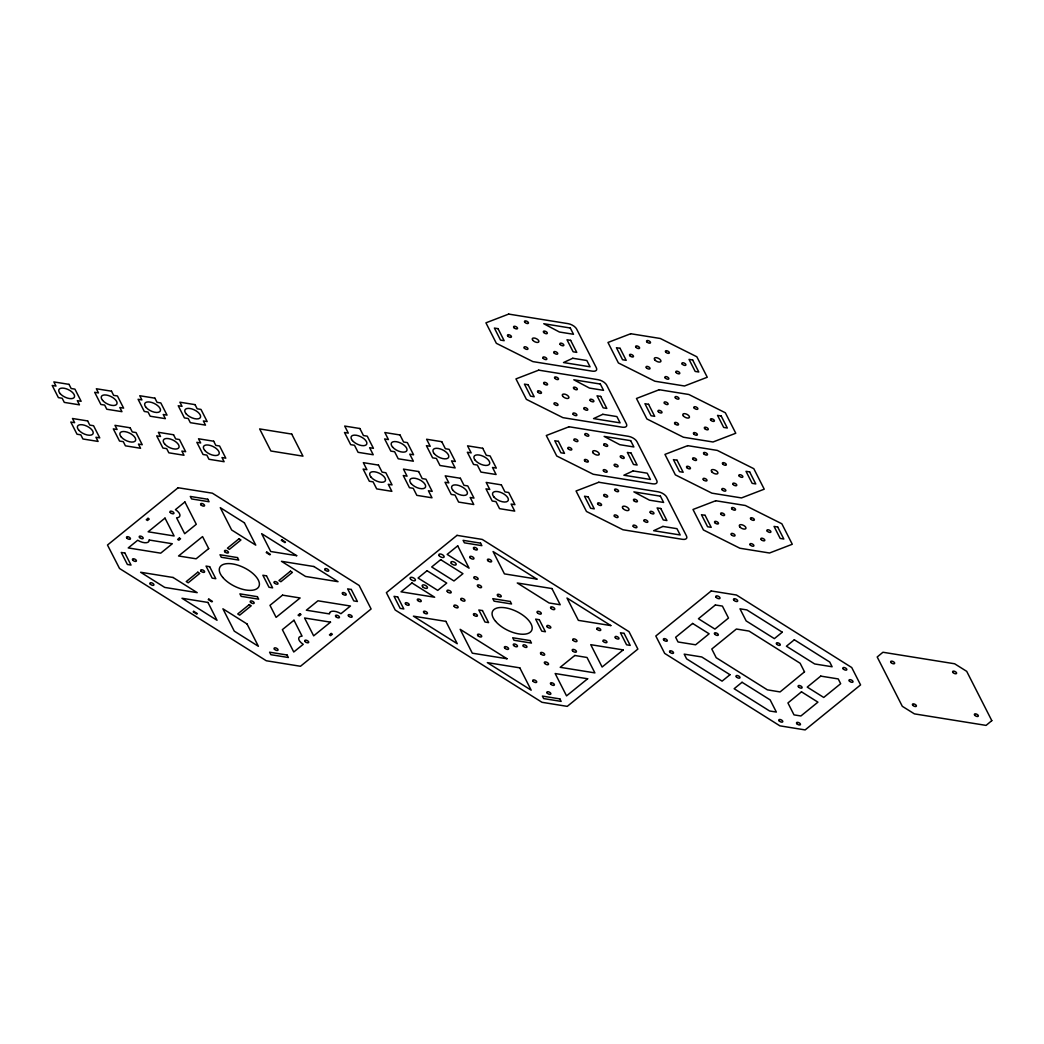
<?xml version="1.0" encoding="UTF-8"?>
<svg xmlns="http://www.w3.org/2000/svg" width="1044" height="1044" viewBox="0 0 1044 1044"><rect width="100%" height="100%" fill="white"/><g stroke="black" fill="none" stroke-linecap="round" stroke-linejoin="round"><path stroke-width="1.5" d="M149.201 540.022L149.083 541.079A8.704 4.163 26.1 0 1 137.717 540.244L128.242 547.93L160.711 553.163L172.312 543.741L149.201 540.022M329.578 612.867L329.473 613.924L306.349 610.205L317.95 600.796L350.432 606.016L340.944 613.702A8.704 4.163 26.1 0 0 329.578 612.867M991.8 720.634L986.084 725.397L914.413 713.874L902.316 706.318L877.195 656.989L882.937 652.252L954.634 663.775L966.705 671.344L991.8 720.634M804.506 671.853L780.064 691.937L767.366 689.836L716.197 657.694L711.799 649.016L736.385 629.023L749.018 631.072L800.135 663.266L804.506 671.853M801.479 691.82L787.933 702.951L794.001 714.879L800.905 715.975L817.935 702.155L801.479 691.82M178.106 487.744L107.493 545.033L119.538 568.497L266.298 660.761L300.476 666.268L371.103 608.978L359.123 585.449L212.376 493.186L178.106 487.744M148.013 518.307L146.277 519.729L147.491 520.486L149.227 519.077L148.013 518.307M165.004 518.111L148.144 531.788L174.1 535.963L165.004 518.111M184.905 501.955L175.431 509.642A8.704 4.163 26.1 0 1 178.041 517.589L176.58 517.811L184.684 533.719L196.285 524.297L184.905 501.955M179.372 538.025L177.624 539.435L178.837 540.192L180.573 538.782L179.372 538.025M208.683 548.609L196.128 558.801L178.55 555.982L202.562 536.59L208.683 548.609M197.799 572.203L186.25 581.573L188.181 582.787L199.73 573.417L197.799 572.203M238.998 538.782L227.448 548.152L229.38 549.366L240.929 539.996L238.998 538.782M193.74 611.353L193.166 611.823L196.781 614.094L197.355 613.624L193.74 611.353M208.826 599.112L208.252 599.582L211.867 601.866L212.441 601.383L208.826 599.112M266.794 552.093L266.22 552.563L269.835 554.834L270.409 554.364L266.794 552.093M281.88 539.852L281.306 540.322L284.921 542.593L285.495 542.123L281.88 539.852M249.281 604.58L237.745 613.95L239.663 615.164L251.212 605.794L249.281 604.58M290.48 571.159L278.944 580.529L280.875 581.743L292.411 572.373L290.48 571.159M282.546 595.145L269.978 605.337L276.099 617.356L300.124 597.977L282.546 595.145M299.824 613.755L298.088 615.164L299.289 615.921L301.037 614.511L299.824 613.755M293.977 620.24L282.376 629.649L293.755 651.991L303.23 644.305A8.704 4.163 26.1 0 1 300.62 636.357L302.081 636.148L293.977 620.24M330.517 622.159L313.657 635.848L304.574 617.996L330.517 622.159M331.183 633.46L329.434 634.882L330.648 635.639L332.383 634.23L331.183 633.46M457.011 535.363L386.384 592.653L395.232 610.035L541.993 702.299L567.244 706.37L637.871 649.081L629.023 631.698L482.263 539.435L457.011 535.363M411.962 582.957L401.026 591.817L434.669 597.233L411.962 582.957M427.048 570.716L418.057 578.011L437.736 590.382L446.728 583.087L427.048 570.716M440.685 559.662L431.694 566.957L453.957 580.96L462.949 573.665L440.685 559.662M457.703 545.842L447.158 554.403L469.082 568.197L457.703 545.842M574.787 655.475L560.21 667.312L594.884 672.897L587.028 657.485L574.787 655.475M587.641 678.77L566.54 695.878L555.173 673.537L587.641 678.77M623.216 649.903L602.114 667.025L590.747 644.683L623.216 649.903M711.212 590.956L655.815 636.005L664.663 653.387L779.881 725.841L805.146 729.913L860.569 684.903L851.721 667.534L736.477 595.015L711.212 590.956M692.642 623.451L675.638 637.271L678.026 641.969L695.604 644.8L709.124 633.799L692.642 623.451M715.349 604.985L698.436 618.74L714.918 629.088L728.49 618.061L722.396 606.081L715.349 604.985M729.991 674.711L722.083 681.145L686.613 658.855L684.211 654.144L701.738 656.963L729.991 674.711M782.282 632.194L774.361 638.628L746.16 620.919L739.987 608.822L746.825 609.892L782.282 632.194M742.049 682.28L734.141 688.714L769.572 710.977L776.344 712.06L770.146 699.885L742.049 682.28M794.327 639.776L786.419 646.21L814.672 663.958L832.107 666.764L829.732 662.053L794.327 639.776M820.741 676.107L807.234 687.096L823.729 697.444L840.655 683.716L838.241 678.926L820.741 676.107M572.778 358.262L563.512 362.542L590.056 366.809L586.858 360.519L572.778 358.262M602.806 414.311L593.553 418.592L620.097 422.859L616.9 416.582L602.806 414.311M633.134 470.922L623.881 475.216L650.425 479.483L647.228 473.193L633.134 470.922M662.888 526.424L653.635 530.704L680.179 534.972L676.969 528.682L662.888 526.424M508.689 314.087L485.93 322.831L496.357 343.319L532.871 361.602L592.274 371.155A7.256 3.471 26.1 0 0 596.372 367.827L576.614 329.004A7.256 3.471 26.1 0 0 568.08 323.653L508.689 314.087M630.733 333.728L607.973 342.471L618.4 362.96L654.914 381.23L684.512 385.993L707.258 377.249L696.831 356.774L660.33 338.491L630.733 333.728M538.717 370.15L515.971 378.894L526.398 399.369L562.912 417.652L622.302 427.205A7.256 3.471 26.1 0 0 626.413 423.877L606.655 385.066A7.256 3.471 26.1 0 0 598.121 379.703L538.717 370.15M659.234 389.725L636.475 398.469L646.902 418.957L683.415 437.227L713.013 441.99L735.772 433.247L725.345 412.772L688.831 394.488L659.234 389.725M569.045 426.761L546.299 435.505L556.726 455.993L593.227 474.263L652.63 483.829A7.256 3.471 26.1 0 0 656.741 480.501L636.971 441.677A7.256 3.471 26.1 0 0 628.449 436.327L569.045 426.761M687.709 445.657L664.95 454.401L675.377 474.876L711.891 493.159L741.488 497.923L764.234 489.179L753.807 468.691L717.306 450.408L687.709 445.657M598.799 482.25L576.053 490.993L586.48 511.482L622.981 529.765L682.384 539.317A7.256 3.471 26.1 0 0 686.495 535.99L666.724 497.166A7.256 3.471 26.1 0 0 658.203 491.815L598.799 482.25M715.74 500.742L692.994 509.485L703.421 529.961L739.922 548.244L769.519 553.007L792.279 544.263L781.852 523.775L745.338 505.492L715.74 500.742M570.298 327.999L543.754 323.718L559.414 332.018L573.495 334.276L570.298 327.999M498.027 328.664L494.399 328.077L500.52 340.109L504.148 340.683L498.027 328.664M570.637 340.344L567.009 339.77L573.13 351.789L576.758 352.376L570.637 340.344M620.071 348.304L616.443 347.717L622.563 359.736L626.191 360.324L620.071 348.304M692.668 359.984L689.053 359.397L695.173 371.429L698.788 372.003L692.668 359.984M600.339 384.048L573.795 379.781L589.455 388.068L603.536 390.339L600.339 384.048M528.068 384.714L524.44 384.14L530.561 396.159L534.189 396.746L528.068 384.714M600.678 396.407L597.051 395.82L603.171 407.839L606.799 408.426L600.678 396.407M648.572 404.302L644.944 403.715L651.064 415.734L654.692 416.321L648.572 404.302M721.182 415.982L717.554 415.395L723.675 427.427L727.303 428.001L721.182 415.982M630.667 440.659L604.124 436.392L619.784 444.692L633.865 446.949L630.667 440.659M677.047 460.221L673.419 459.634L679.54 471.666L683.168 472.253L677.047 460.221M749.644 471.901L746.029 471.327L752.15 483.346L755.765 483.933L749.644 471.901M558.383 441.338L554.769 440.751L560.889 452.783L564.504 453.357L558.383 441.338M631.007 453.018L627.379 452.43L633.499 464.463L637.127 465.037L631.007 453.018M359.867 428.51L344.716 426.069L348.291 433.103L344.507 432.503L350.693 444.666L354.49 445.266L358.066 452.313L373.217 454.753L369.641 447.706L373.426 448.32L367.24 436.157L363.442 435.544L359.867 428.51M399.996 434.97L384.844 432.529L388.433 439.563L384.636 438.95L390.834 451.125L394.619 451.726L398.208 458.773L413.359 461.2L409.77 454.166L413.568 454.779L407.369 442.617L403.584 442.003L399.996 434.97M441.769 441.69L426.618 439.25L430.206 446.284L426.409 445.671L432.607 457.846L436.392 458.447L439.981 465.493L455.132 467.921L451.543 460.887L455.341 461.5L449.142 449.338L445.357 448.724L441.769 441.69M482.719 448.281L467.568 445.84L471.157 452.874L467.36 452.261L473.558 464.436L477.343 465.037L480.932 472.084L496.083 474.511L492.507 467.477L496.291 468.09L490.093 455.928L486.308 455.314L482.719 448.281M69.021 384.362L53.87 381.921L55.984 386.071L52.2 385.471L58.399 397.633L62.183 398.247L64.297 402.397L79.448 404.837L77.334 400.674L81.119 401.287L74.933 389.125L71.149 388.512L69.021 384.362M111.512 391.187L96.361 388.759L98.475 392.909L94.691 392.309L100.876 404.472L104.674 405.072L106.788 409.235L121.939 411.675L119.825 407.512L123.61 408.126L117.424 395.963L113.626 395.35L111.512 391.187M154.93 398.182L139.765 395.741L141.893 399.904L138.095 399.291L144.294 411.453L148.078 412.067L150.192 416.217L165.357 418.657L163.229 414.494L167.027 415.107L160.828 402.945L157.044 402.332L154.93 398.182M195.058 404.641L179.907 402.201L182.021 406.351L178.237 405.751L184.423 417.913L188.22 418.513L190.334 422.676L205.485 425.117L203.371 420.954L207.156 421.567L200.97 409.405L197.172 408.791L195.058 404.641M291.733 434.082L259.656 428.927L270.879 450.995L302.956 456.15L291.733 434.082M660.408 496.161L633.865 491.881L649.538 500.18L663.619 502.438L660.408 496.161M705.078 515.305L701.464 514.718L707.584 526.75L711.199 527.337L705.078 515.305M777.689 526.985L774.061 526.411L780.181 538.43L783.809 539.017L777.689 526.985M588.137 496.827L584.509 496.239L590.643 508.271L594.258 508.846L588.137 496.827M660.761 508.506L657.133 507.919L663.253 519.951L666.881 520.538L660.761 508.506M378.489 465.102L363.338 462.662L366.914 469.696L363.129 469.082L369.328 481.245L373.113 481.858L376.688 488.892L391.852 491.332L388.264 484.299L392.048 484.912L385.862 472.749L382.078 472.136L378.489 465.102M418.631 471.549L403.467 469.121L407.056 476.155L403.271 475.542L409.457 487.705L413.241 488.318L416.83 495.352L431.981 497.792L428.405 490.758L432.19 491.372L425.991 479.196L422.207 478.596L418.631 471.549M460.391 478.269L445.24 475.842L448.829 482.876L445.031 482.263L451.23 494.425L455.014 495.039L458.603 502.073L473.754 504.513L470.178 497.479L473.963 498.092L467.764 485.917L463.98 485.316L460.391 478.269M501.355 484.86L486.191 482.419L489.78 489.466L485.995 488.853L492.181 501.016L495.965 501.629L499.554 508.663L514.705 511.103L511.129 504.069L514.914 504.67L508.728 492.507L504.931 491.907L501.355 484.86M87.657 420.941L72.493 418.5L74.62 422.663L70.822 422.05L77.021 434.226L80.806 434.826L82.92 438.989L98.084 441.429L95.957 437.266L99.754 437.88L93.555 425.717L89.771 425.104L87.657 420.941M130.135 427.779L114.984 425.339L117.098 429.502L113.313 428.888L119.512 441.051L123.296 441.664L125.41 445.827L140.562 448.267L138.447 444.105L142.232 444.718L136.046 432.555L132.262 431.942L130.135 427.779M173.552 434.761L158.401 432.32L160.515 436.483L156.717 435.87L162.916 448.046L166.701 448.646L168.828 452.809L183.979 455.249L181.865 451.086L185.649 451.7L179.451 439.537L175.666 438.924L173.552 434.761M213.681 441.221L198.53 438.78L200.644 442.943L196.859 442.33L203.045 454.492L206.843 455.106L208.957 459.269L224.108 461.709L221.994 457.546L225.778 458.159L219.592 445.997L215.808 445.383L213.681 441.221M207.795 499.254L190.308 496.448L191.587 498.941L209.061 501.746L207.795 499.254M480.579 543.154L463.105 540.335L464.371 542.828L481.858 545.647L480.579 543.154M536.916 579.107L504.435 573.887L493.068 551.532L536.916 579.107M551.95 588.555L517.263 582.983L549.053 602.962L560.197 604.75L551.95 588.555M296.679 555.682L270.722 551.506L261.639 533.654L296.679 555.682M313.931 566.527L281.449 561.307L305.566 576.458L338.047 581.691L313.931 566.527M237.484 557.587L220.01 554.769L221.276 557.261L238.75 560.08L237.484 557.587M510.281 601.474L492.794 598.669L494.073 601.161L511.547 603.967L510.281 601.474M610.831 625.578L578.363 620.358L566.983 598.016L610.831 625.578M124.888 553.046L121.261 552.459L127.381 564.478L131.009 565.065L124.888 553.046M209.661 566.683L206.046 566.096L212.167 578.128L215.795 578.702L209.661 566.683M266.494 575.831L262.879 575.244L269 587.263L272.615 587.85L266.494 575.831M351.28 589.468L347.652 588.881L353.772 600.913L357.4 601.488L351.28 589.468M397.686 596.933L394.058 596.346L400.178 608.378L403.806 608.952L397.686 596.933M482.458 610.57L478.831 609.996L484.964 622.015L488.579 622.602L482.458 610.57M539.291 619.718L535.663 619.131L541.784 631.163L545.412 631.737L539.291 619.718M624.064 633.356L620.449 632.768L626.57 644.8L630.198 645.388L624.064 633.356M173.095 577.489L140.627 572.256L164.743 587.42L197.212 592.653L173.095 577.489M445.892 621.376L413.411 616.156L457.259 643.717L445.892 621.376M257.385 596.685L239.911 593.866L241.177 596.359L258.664 599.178L257.385 596.685M530.182 640.572L512.708 637.767L513.974 640.259L531.448 643.065L530.182 640.572M207.939 602.44L181.982 598.264L217.022 620.293L207.939 602.44M506.992 658.751L472.306 653.179L460.156 629.323L506.992 658.751M519.808 667.847L487.339 662.627L531.187 690.188L519.808 667.847M287.074 655.006L269.6 652.2L270.866 654.692L288.353 657.498L287.074 655.006M559.871 698.906L542.397 696.087L543.663 698.58L561.137 701.398L559.871 698.906M244.387 522.809L220.271 507.645L231.651 529.987L255.767 545.151L244.387 522.809M247.023 623.96L222.907 608.796L234.274 631.137L258.39 646.301L247.023 623.96M132.771 560.145A2.179 1.044 26.1 0 0 136.242 561.228A2.179 1.044 26.1 0 0 134.285 558.918A2.179 1.044 26.1 0 0 132.771 560.145M274.376 582.917A2.179 1.044 26.1 0 0 277.848 584.014A2.179 1.044 26.1 0 0 275.89 581.704A2.179 1.044 26.1 0 0 274.376 582.917M274.415 649.185A2.179 1.044 26.1 0 0 277.887 650.281A2.179 1.044 26.1 0 0 275.916 647.972A2.179 1.044 26.1 0 0 274.415 649.185M342.576 593.892A2.179 1.044 26.1 0 0 346.047 594.989A2.179 1.044 26.1 0 0 344.089 592.679A2.179 1.044 26.1 0 0 342.576 593.892M200.931 504.839A2.179 1.044 26.1 0 0 204.402 505.935A2.179 1.044 26.1 0 0 202.445 503.626A2.179 1.044 26.1 0 0 200.931 504.839M222.75 577.397A21.754 10.414 26.1 0 0 257.424 588.346A21.754 10.414 26.1 0 0 237.823 565.169A21.754 10.414 26.1 0 0 222.75 577.397M224.812 551.767A2.179 1.044 26.1 0 0 228.284 552.863A2.179 1.044 26.1 0 0 226.326 550.54A2.179 1.044 26.1 0 0 224.812 551.767M200.97 571.107A2.179 1.044 26.1 0 0 204.428 572.203A2.179 1.044 26.1 0 0 202.471 569.893A2.179 1.044 26.1 0 0 200.97 571.107M250.534 602.271A2.179 1.044 26.1 0 0 253.992 603.367A2.179 1.044 26.1 0 0 252.035 601.044A2.179 1.044 26.1 0 0 250.534 602.271M78.744 430.141A8.6 4.111 26.1 0 0 92.433 434.461A8.6 4.111 26.1 0 0 84.695 425.299A8.6 4.111 26.1 0 0 78.744 430.141M170.289 512.513A2.179 1.044 26.1 0 0 173.761 513.609A2.179 1.044 26.1 0 0 171.803 511.286A2.179 1.044 26.1 0 0 170.289 512.513M139.544 537.464A2.179 1.044 26.1 0 0 143.002 538.56A2.179 1.044 26.1 0 0 141.044 536.238A2.179 1.044 26.1 0 0 139.544 537.464M305.057 641.525A2.179 1.044 26.1 0 0 308.528 642.621A2.179 1.044 26.1 0 0 306.558 640.298A2.179 1.044 26.1 0 0 305.057 641.525M335.803 616.573A2.179 1.044 26.1 0 0 339.274 617.67A2.179 1.044 26.1 0 0 337.316 615.347A2.179 1.044 26.1 0 0 335.803 616.573M126.82 538.038A2.179 1.044 26.1 0 0 130.278 539.135A2.179 1.044 26.1 0 0 128.321 536.825A2.179 1.044 26.1 0 0 126.82 538.038M150.258 584.092A2.179 1.044 26.1 0 0 153.729 585.188A2.179 1.044 26.1 0 0 151.772 582.865A2.179 1.044 26.1 0 0 150.258 584.092M348.526 615.999A2.179 1.044 26.1 0 0 351.998 617.082A2.179 1.044 26.1 0 0 350.04 614.772A2.179 1.044 26.1 0 0 348.526 615.999M325.089 569.946A2.179 1.044 26.1 0 0 328.56 571.042A2.179 1.044 26.1 0 0 326.602 568.719A2.179 1.044 26.1 0 0 325.089 569.946M405.568 604.032A2.179 1.044 26.1 0 0 409.026 605.128A2.179 1.044 26.1 0 0 407.069 602.806A2.179 1.044 26.1 0 0 405.568 604.032M547.213 693.086A2.179 1.044 26.1 0 0 550.671 694.182A2.179 1.044 26.1 0 0 548.713 691.859A2.179 1.044 26.1 0 0 547.213 693.086M523.318 646.158A2.179 1.044 26.1 0 0 526.789 647.254A2.179 1.044 26.1 0 0 524.832 644.944A2.179 1.044 26.1 0 0 523.318 646.158M473.754 615.007A2.179 1.044 26.1 0 0 477.225 616.104A2.179 1.044 26.1 0 0 475.268 613.781A2.179 1.044 26.1 0 0 473.754 615.007M497.61 595.654A2.179 1.044 26.1 0 0 501.081 596.75A2.179 1.044 26.1 0 0 499.123 594.428A2.179 1.044 26.1 0 0 497.61 595.654M473.728 548.739A2.179 1.044 26.1 0 0 477.199 549.836A2.179 1.044 26.1 0 0 475.229 547.513A2.179 1.044 26.1 0 0 473.728 548.739M547.173 626.818A2.179 1.044 26.1 0 0 550.645 627.914A2.179 1.044 26.1 0 0 548.687 625.591A2.179 1.044 26.1 0 0 547.173 626.818M495.548 621.297A21.754 10.414 26.1 0 0 530.208 632.233A21.754 10.414 26.1 0 0 510.62 609.07A21.754 10.414 26.1 0 0 495.548 621.297M615.373 637.793A2.179 1.044 26.1 0 0 618.831 638.876A2.179 1.044 26.1 0 0 616.873 636.566A2.179 1.044 26.1 0 0 615.373 637.793M540.831 653.87A2.297 1.096 26.1 0 0 544.498 655.032A2.297 1.096 26.1 0 0 542.436 652.578A2.297 1.096 26.1 0 0 540.831 653.87M504.735 648.05A2.297 1.096 26.1 0 0 508.402 649.211A2.297 1.096 26.1 0 0 506.34 646.758A2.297 1.096 26.1 0 0 504.735 648.05M537.438 612.789A2.297 1.096 26.1 0 0 541.118 613.937A2.297 1.096 26.1 0 0 539.043 611.484A2.297 1.096 26.1 0 0 537.438 612.789M410.553 579.133A2.897 1.383 26.1 0 0 415.173 580.594A2.897 1.383 26.1 0 0 412.563 577.502A2.897 1.383 26.1 0 0 410.553 579.133M422.611 586.715A2.897 1.383 26.1 0 0 427.231 588.163A2.897 1.383 26.1 0 0 424.621 585.084A2.897 1.383 26.1 0 0 422.611 586.715M451.334 563.408A2.897 1.383 26.1 0 0 455.954 564.869A2.897 1.383 26.1 0 0 453.344 561.776A2.897 1.383 26.1 0 0 451.334 563.408M439.276 555.826A2.897 1.383 26.1 0 0 443.896 557.287A2.897 1.383 26.1 0 0 441.286 554.194A2.897 1.383 26.1 0 0 439.276 555.826M477.708 586.363A2.297 1.096 26.1 0 0 481.388 587.524A2.297 1.096 26.1 0 0 479.313 585.071A2.297 1.096 26.1 0 0 477.708 586.363M513.622 645.44A2.297 1.096 26.1 0 0 517.289 646.601A2.297 1.096 26.1 0 0 515.214 644.148A2.297 1.096 26.1 0 0 513.622 645.44M461.109 599.804A2.297 1.096 26.1 0 0 464.789 600.966A2.297 1.096 26.1 0 0 462.714 598.512A2.297 1.096 26.1 0 0 461.109 599.804M474.263 578.154A2.297 1.096 26.1 0 0 477.93 579.316A2.297 1.096 26.1 0 0 475.855 576.862A2.297 1.096 26.1 0 0 474.263 578.154M454.271 606.525A2.297 1.096 26.1 0 0 457.938 607.686A2.297 1.096 26.1 0 0 455.863 605.233A2.297 1.096 26.1 0 0 454.271 606.525M573.13 640.311A2.297 1.096 26.1 0 0 576.797 641.473A2.297 1.096 26.1 0 0 574.722 639.019A2.297 1.096 26.1 0 0 573.13 640.311M544.694 663.384A2.297 1.096 26.1 0 0 548.361 664.532A2.297 1.096 26.1 0 0 546.299 662.092A2.297 1.096 26.1 0 0 544.694 663.384M550.906 608.287A2.297 1.096 26.1 0 0 554.573 609.448A2.297 1.096 26.1 0 0 552.498 606.995A2.297 1.096 26.1 0 0 550.906 608.287M477.852 635.626A2.297 1.096 26.1 0 0 481.532 636.775A2.297 1.096 26.1 0 0 479.457 634.334A2.297 1.096 26.1 0 0 477.852 635.626M572.569 650.856A2.297 1.096 26.1 0 0 576.249 652.017A2.297 1.096 26.1 0 0 574.174 649.564A2.297 1.096 26.1 0 0 572.569 650.856M447.341 591.622A2.297 1.096 26.1 0 0 451.008 592.783A2.297 1.096 26.1 0 0 448.946 590.33A2.297 1.096 26.1 0 0 447.341 591.622M417.626 600.391A2.179 1.044 26.1 0 0 421.084 601.474A2.179 1.044 26.1 0 0 419.127 599.165A2.179 1.044 26.1 0 0 417.626 600.391M423.812 612.554A2.179 1.044 26.1 0 0 427.283 613.65A2.179 1.044 26.1 0 0 425.326 611.327A2.179 1.044 26.1 0 0 423.812 612.554M550.749 684.107A2.179 1.044 26.1 0 0 554.22 685.203A2.179 1.044 26.1 0 0 552.263 682.88A2.179 1.044 26.1 0 0 550.749 684.107M533.066 681.262A2.179 1.044 26.1 0 0 536.538 682.358A2.179 1.044 26.1 0 0 534.58 680.035A2.179 1.044 26.1 0 0 533.066 681.262M597.116 629.271A2.179 1.044 26.1 0 0 600.587 630.367A2.179 1.044 26.1 0 0 598.63 628.044A2.179 1.044 26.1 0 0 597.116 629.271M603.315 641.434A2.179 1.044 26.1 0 0 606.773 642.53A2.179 1.044 26.1 0 0 604.815 640.207A2.179 1.044 26.1 0 0 603.315 641.434M470.1 557.744A2.297 1.096 26.1 0 0 473.767 558.905A2.297 1.096 26.1 0 0 471.692 556.452A2.297 1.096 26.1 0 0 470.1 557.744M487.783 560.589A2.297 1.096 26.1 0 0 491.45 561.75A2.297 1.096 26.1 0 0 489.375 559.297A2.297 1.096 26.1 0 0 487.783 560.589M371.051 477.173A8.6 4.111 26.1 0 0 384.74 481.493A8.6 4.111 26.1 0 0 377.001 472.332A8.6 4.111 26.1 0 0 371.051 477.173M60.108 393.549A8.6 4.111 26.1 0 0 73.811 397.868A8.6 4.111 26.1 0 0 66.059 388.72A8.6 4.111 26.1 0 0 60.108 393.549M352.415 440.581A8.6 4.111 26.1 0 0 366.118 444.901A8.6 4.111 26.1 0 0 358.366 435.753A8.6 4.111 26.1 0 0 352.415 440.581M121.234 436.979A8.6 4.111 26.1 0 0 134.924 441.299A8.6 4.111 26.1 0 0 127.172 432.138A8.6 4.111 26.1 0 0 121.234 436.979M102.599 400.387A8.6 4.111 26.1 0 0 116.302 404.707A8.6 4.111 26.1 0 0 108.55 395.559A8.6 4.111 26.1 0 0 102.599 400.387M164.639 443.961A8.6 4.111 26.1 0 0 178.328 448.281A8.6 4.111 26.1 0 0 170.59 439.119A8.6 4.111 26.1 0 0 164.639 443.961M146.016 407.369A8.6 4.111 26.1 0 0 159.706 411.688A8.6 4.111 26.1 0 0 151.967 402.54A8.6 4.111 26.1 0 0 146.016 407.369M204.768 450.421A8.6 4.111 26.1 0 0 218.47 454.74A8.6 4.111 26.1 0 0 210.718 445.579A8.6 4.111 26.1 0 0 204.768 450.421M186.145 413.829A8.6 4.111 26.1 0 0 199.835 418.148A8.6 4.111 26.1 0 0 192.096 409A8.6 4.111 26.1 0 0 186.145 413.829M411.179 483.62A8.6 4.111 26.1 0 0 424.869 487.939A8.6 4.111 26.1 0 0 417.13 478.791A8.6 4.111 26.1 0 0 411.179 483.62M392.557 447.041A8.6 4.111 26.1 0 0 406.246 451.36A8.6 4.111 26.1 0 0 398.508 442.199A8.6 4.111 26.1 0 0 392.557 447.041M434.33 453.762A8.6 4.111 26.1 0 0 448.02 458.081A8.6 4.111 26.1 0 0 440.281 448.92A8.6 4.111 26.1 0 0 434.33 453.762M452.952 490.341A8.6 4.111 26.1 0 0 466.642 494.66A8.6 4.111 26.1 0 0 458.903 485.512A8.6 4.111 26.1 0 0 452.952 490.341M475.281 460.352A8.6 4.111 26.1 0 0 488.97 464.671A8.6 4.111 26.1 0 0 481.232 455.51A8.6 4.111 26.1 0 0 475.281 460.352M493.903 496.931A8.6 4.111 26.1 0 0 507.593 501.25A8.6 4.111 26.1 0 0 499.854 492.102A8.6 4.111 26.1 0 0 493.903 496.931M644.213 521.073A2.179 1.044 26.1 0 0 647.685 522.17A2.179 1.044 26.1 0 0 645.727 519.86A2.179 1.044 26.1 0 0 644.213 521.073M633.786 500.598A2.179 1.044 26.1 0 0 637.258 501.694A2.179 1.044 26.1 0 0 635.3 499.371A2.179 1.044 26.1 0 0 633.786 500.598M614.446 516.284A2.179 1.044 26.1 0 0 617.918 517.38A2.179 1.044 26.1 0 0 615.96 515.07A2.179 1.044 26.1 0 0 614.446 516.284M622.929 508.454A3.628 1.736 26.1 0 0 628.71 510.281A3.628 1.736 26.1 0 0 625.447 506.418A3.628 1.736 26.1 0 0 622.929 508.454M633.303 526.476A2.179 1.044 26.1 0 0 636.762 527.572A2.179 1.044 26.1 0 0 634.804 525.249A2.179 1.044 26.1 0 0 633.303 526.476M614.942 490.419A2.179 1.044 26.1 0 0 618.413 491.515A2.179 1.044 26.1 0 0 616.456 489.192A2.179 1.044 26.1 0 0 614.942 490.419M604.019 495.809A2.179 1.044 26.1 0 0 607.491 496.905A2.179 1.044 26.1 0 0 605.533 494.582A2.179 1.044 26.1 0 0 604.019 495.809M650.321 512.656A2.179 1.044 26.1 0 0 653.792 513.752A2.179 1.044 26.1 0 0 651.834 511.443A2.179 1.044 26.1 0 0 650.321 512.656M597.912 504.226A2.179 1.044 26.1 0 0 601.383 505.322A2.179 1.044 26.1 0 0 599.426 502.999A2.179 1.044 26.1 0 0 597.912 504.226M614.472 465.585A2.179 1.044 26.1 0 0 617.931 466.681A2.179 1.044 26.1 0 0 615.973 464.371A2.179 1.044 26.1 0 0 614.472 465.585M593.175 452.966A3.628 1.736 26.1 0 0 598.956 454.792A3.628 1.736 26.1 0 0 595.693 450.93A3.628 1.736 26.1 0 0 593.175 452.966M603.549 470.988A2.179 1.044 26.1 0 0 607.008 472.071A2.179 1.044 26.1 0 0 605.05 469.761A2.179 1.044 26.1 0 0 603.549 470.988M568.158 448.737A2.179 1.044 26.1 0 0 571.629 449.833A2.179 1.044 26.1 0 0 569.672 447.511A2.179 1.044 26.1 0 0 568.158 448.737M585.188 434.93A2.179 1.044 26.1 0 0 588.659 436.014A2.179 1.044 26.1 0 0 586.702 433.704A2.179 1.044 26.1 0 0 585.188 434.93M620.567 457.168A2.179 1.044 26.1 0 0 624.038 458.264A2.179 1.044 26.1 0 0 622.08 455.941A2.179 1.044 26.1 0 0 620.567 457.168M584.692 460.796A2.179 1.044 26.1 0 0 588.163 461.892A2.179 1.044 26.1 0 0 586.206 459.582A2.179 1.044 26.1 0 0 584.692 460.796M574.265 440.32A2.179 1.044 26.1 0 0 577.737 441.416A2.179 1.044 26.1 0 0 575.779 439.093A2.179 1.044 26.1 0 0 574.265 440.32M604.045 445.109A2.179 1.044 26.1 0 0 607.504 446.206A2.179 1.044 26.1 0 0 605.546 443.883A2.179 1.044 26.1 0 0 604.045 445.109M584.144 408.974A2.179 1.044 26.1 0 0 587.602 410.07A2.179 1.044 26.1 0 0 585.645 407.747A2.179 1.044 26.1 0 0 584.144 408.974M562.846 396.355A3.628 1.736 26.1 0 0 568.628 398.169A3.628 1.736 26.1 0 0 565.365 394.319A3.628 1.736 26.1 0 0 562.846 396.355M537.843 392.113A2.179 1.044 26.1 0 0 541.301 393.21A2.179 1.044 26.1 0 0 539.343 390.9A2.179 1.044 26.1 0 0 537.843 392.113M554.86 378.306A2.179 1.044 26.1 0 0 558.331 379.403A2.179 1.044 26.1 0 0 556.374 377.08A2.179 1.044 26.1 0 0 554.86 378.306M590.251 400.557A2.179 1.044 26.1 0 0 593.71 401.64A2.179 1.044 26.1 0 0 591.752 399.33A2.179 1.044 26.1 0 0 590.251 400.557M554.364 404.185A2.179 1.044 26.1 0 0 557.835 405.281A2.179 1.044 26.1 0 0 555.878 402.958A2.179 1.044 26.1 0 0 554.364 404.185M573.717 388.485A2.179 1.044 26.1 0 0 577.175 389.582A2.179 1.044 26.1 0 0 575.218 387.272A2.179 1.044 26.1 0 0 573.717 388.485M543.95 383.696A2.179 1.044 26.1 0 0 547.408 384.792A2.179 1.044 26.1 0 0 545.451 382.482A2.179 1.044 26.1 0 0 543.95 383.696M573.221 414.364A2.179 1.044 26.1 0 0 576.693 415.46A2.179 1.044 26.1 0 0 574.722 413.137A2.179 1.044 26.1 0 0 573.221 414.364M524.336 348.122A2.179 1.044 26.1 0 0 527.794 349.218A2.179 1.044 26.1 0 0 525.837 346.908A2.179 1.044 26.1 0 0 524.336 348.122M513.909 327.646A2.179 1.044 26.1 0 0 517.367 328.743A2.179 1.044 26.1 0 0 515.41 326.42A2.179 1.044 26.1 0 0 513.909 327.646M560.21 344.494A2.179 1.044 26.1 0 0 563.669 345.59A2.179 1.044 26.1 0 0 561.711 343.28A2.179 1.044 26.1 0 0 560.21 344.494M543.18 358.314A2.179 1.044 26.1 0 0 546.651 359.41A2.179 1.044 26.1 0 0 544.694 357.087A2.179 1.044 26.1 0 0 543.18 358.314M507.802 336.064A2.179 1.044 26.1 0 0 511.26 337.16A2.179 1.044 26.1 0 0 509.302 334.837A2.179 1.044 26.1 0 0 507.802 336.064M532.805 340.292A3.628 1.736 26.1 0 0 538.587 342.119A3.628 1.736 26.1 0 0 535.324 338.256A3.628 1.736 26.1 0 0 532.805 340.292M554.103 352.924A2.179 1.044 26.1 0 0 557.574 354.007A2.179 1.044 26.1 0 0 555.604 351.697A2.179 1.044 26.1 0 0 554.103 352.924M524.819 322.257A2.179 1.044 26.1 0 0 528.29 323.353A2.179 1.044 26.1 0 0 526.333 321.03A2.179 1.044 26.1 0 0 524.819 322.257M543.676 332.436A2.179 1.044 26.1 0 0 547.147 333.532A2.179 1.044 26.1 0 0 545.177 331.209A2.179 1.044 26.1 0 0 543.676 332.436M635.953 347.287A2.179 1.044 26.1 0 0 639.411 348.383A2.179 1.044 26.1 0 0 637.453 346.06A2.179 1.044 26.1 0 0 635.953 347.287M665.224 377.941A2.179 1.044 26.1 0 0 668.695 379.037A2.179 1.044 26.1 0 0 666.724 376.727A2.179 1.044 26.1 0 0 665.224 377.941M682.254 364.134A2.179 1.044 26.1 0 0 685.712 365.23A2.179 1.044 26.1 0 0 683.755 362.907A2.179 1.044 26.1 0 0 682.254 364.134M654.849 359.932A3.628 1.736 26.1 0 0 660.63 361.759A3.628 1.736 26.1 0 0 657.368 357.896A3.628 1.736 26.1 0 0 654.849 359.932M629.845 355.704A2.179 1.044 26.1 0 0 633.303 356.8A2.179 1.044 26.1 0 0 631.346 354.477A2.179 1.044 26.1 0 0 629.845 355.704M646.862 341.884A2.179 1.044 26.1 0 0 650.334 342.98A2.179 1.044 26.1 0 0 648.376 340.67A2.179 1.044 26.1 0 0 646.862 341.884M646.38 367.762A2.179 1.044 26.1 0 0 649.838 368.858A2.179 1.044 26.1 0 0 647.88 366.535A2.179 1.044 26.1 0 0 646.38 367.762M676.147 372.551A2.179 1.044 26.1 0 0 679.605 373.648A2.179 1.044 26.1 0 0 677.647 371.325A2.179 1.044 26.1 0 0 676.147 372.551M665.72 352.076A2.179 1.044 26.1 0 0 669.178 353.172A2.179 1.044 26.1 0 0 667.22 350.849A2.179 1.044 26.1 0 0 665.72 352.076M693.725 433.939A2.179 1.044 26.1 0 0 697.196 435.035A2.179 1.044 26.1 0 0 695.239 432.725A2.179 1.044 26.1 0 0 693.725 433.939M710.755 420.132A2.179 1.044 26.1 0 0 714.226 421.228A2.179 1.044 26.1 0 0 712.269 418.905A2.179 1.044 26.1 0 0 710.755 420.132M675.377 397.881A2.179 1.044 26.1 0 0 678.835 398.978A2.179 1.044 26.1 0 0 676.877 396.668A2.179 1.044 26.1 0 0 675.377 397.881M683.363 415.93A3.628 1.736 26.1 0 0 689.144 417.757A3.628 1.736 26.1 0 0 685.869 413.894A3.628 1.736 26.1 0 0 683.363 415.93M658.346 411.701A2.179 1.044 26.1 0 0 661.818 412.798A2.179 1.044 26.1 0 0 659.86 410.475A2.179 1.044 26.1 0 0 658.346 411.701M664.454 403.284A2.179 1.044 26.1 0 0 667.925 404.38A2.179 1.044 26.1 0 0 665.955 402.057A2.179 1.044 26.1 0 0 664.454 403.284M704.648 428.549A2.179 1.044 26.1 0 0 708.119 429.645A2.179 1.044 26.1 0 0 706.162 427.335A2.179 1.044 26.1 0 0 704.648 428.549M694.221 408.073A2.179 1.044 26.1 0 0 697.692 409.17A2.179 1.044 26.1 0 0 695.735 406.847A2.179 1.044 26.1 0 0 694.221 408.073M674.881 423.76A2.179 1.044 26.1 0 0 678.352 424.856A2.179 1.044 26.1 0 0 676.381 422.533A2.179 1.044 26.1 0 0 674.881 423.76M703.356 479.692A2.179 1.044 26.1 0 0 706.814 480.788A2.179 1.044 26.1 0 0 704.857 478.465A2.179 1.044 26.1 0 0 703.356 479.692M733.123 484.481A2.179 1.044 26.1 0 0 736.581 485.577A2.179 1.044 26.1 0 0 734.624 483.255A2.179 1.044 26.1 0 0 733.123 484.481M722.696 463.993A2.179 1.044 26.1 0 0 726.154 465.089A2.179 1.044 26.1 0 0 724.197 462.779A2.179 1.044 26.1 0 0 722.696 463.993M692.929 459.203A2.179 1.044 26.1 0 0 696.387 460.3A2.179 1.044 26.1 0 0 694.43 457.99A2.179 1.044 26.1 0 0 692.929 459.203M722.2 489.871A2.179 1.044 26.1 0 0 725.671 490.967A2.179 1.044 26.1 0 0 723.701 488.644A2.179 1.044 26.1 0 0 722.2 489.871M739.23 476.064A2.179 1.044 26.1 0 0 742.689 477.147A2.179 1.044 26.1 0 0 740.731 474.837A2.179 1.044 26.1 0 0 739.23 476.064M703.839 453.814A2.179 1.044 26.1 0 0 707.31 454.91A2.179 1.044 26.1 0 0 705.352 452.587A2.179 1.044 26.1 0 0 703.839 453.814M686.821 467.621A2.179 1.044 26.1 0 0 690.28 468.717A2.179 1.044 26.1 0 0 688.322 466.407A2.179 1.044 26.1 0 0 686.821 467.621M711.825 471.862A3.628 1.736 26.1 0 0 717.606 473.676A3.628 1.736 26.1 0 0 714.344 469.813A3.628 1.736 26.1 0 0 711.825 471.862M731.387 534.776A2.179 1.044 26.1 0 0 734.859 535.872A2.179 1.044 26.1 0 0 732.901 533.549A2.179 1.044 26.1 0 0 731.387 534.776M750.74 519.077A2.179 1.044 26.1 0 0 754.199 520.173A2.179 1.044 26.1 0 0 752.241 517.863A2.179 1.044 26.1 0 0 750.74 519.077M750.244 544.955A2.179 1.044 26.1 0 0 753.703 546.051A2.179 1.044 26.1 0 0 751.745 543.728A2.179 1.044 26.1 0 0 750.244 544.955M767.262 531.148A2.179 1.044 26.1 0 0 770.733 532.231A2.179 1.044 26.1 0 0 768.775 529.921A2.179 1.044 26.1 0 0 767.262 531.148M720.96 514.287A2.179 1.044 26.1 0 0 724.432 515.384A2.179 1.044 26.1 0 0 722.474 513.074A2.179 1.044 26.1 0 0 720.96 514.287M761.154 539.565A2.179 1.044 26.1 0 0 764.626 540.661A2.179 1.044 26.1 0 0 762.668 538.339A2.179 1.044 26.1 0 0 761.154 539.565M731.883 508.898A2.179 1.044 26.1 0 0 735.354 509.994A2.179 1.044 26.1 0 0 733.397 507.671A2.179 1.044 26.1 0 0 731.883 508.898M714.853 522.705A2.179 1.044 26.1 0 0 718.324 523.801A2.179 1.044 26.1 0 0 716.367 521.491A2.179 1.044 26.1 0 0 714.853 522.705M739.87 526.946A3.628 1.736 26.1 0 0 745.651 528.76A3.628 1.736 26.1 0 0 742.388 524.897A3.628 1.736 26.1 0 0 739.87 526.946M849.372 681.027A2.179 1.044 26.1 0 0 852.844 682.11A2.179 1.044 26.1 0 0 850.886 679.801A2.179 1.044 26.1 0 0 849.372 681.027M663.697 639.972A2.179 1.044 26.1 0 0 667.155 641.068A2.179 1.044 26.1 0 0 665.198 638.758A2.179 1.044 26.1 0 0 663.697 639.972M669.883 652.148A2.179 1.044 26.1 0 0 673.354 653.231A2.179 1.044 26.1 0 0 671.396 650.921A2.179 1.044 26.1 0 0 669.883 652.148M796.82 723.688A2.179 1.044 26.1 0 0 800.291 724.784A2.179 1.044 26.1 0 0 798.334 722.474A2.179 1.044 26.1 0 0 796.82 723.688M779.137 720.856A2.179 1.044 26.1 0 0 782.609 721.939A2.179 1.044 26.1 0 0 780.651 719.629A2.179 1.044 26.1 0 0 779.137 720.856M843.187 668.865A2.179 1.044 26.1 0 0 846.658 669.948A2.179 1.044 26.1 0 0 844.687 667.638A2.179 1.044 26.1 0 0 843.187 668.865M716.158 597.338A2.297 1.096 26.1 0 0 719.838 598.486A2.297 1.096 26.1 0 0 717.763 596.046A2.297 1.096 26.1 0 0 716.158 597.338M733.841 600.183A2.297 1.096 26.1 0 0 737.508 601.331A2.297 1.096 26.1 0 0 735.446 598.891A2.297 1.096 26.1 0 0 733.841 600.183M736.359 676.877A2.179 1.044 26.1 0 0 739.831 677.961A2.179 1.044 26.1 0 0 737.873 675.651A2.179 1.044 26.1 0 0 736.359 676.877M798.464 686.861A2.179 1.044 26.1 0 0 801.936 687.957A2.179 1.044 26.1 0 0 799.978 685.634A2.179 1.044 26.1 0 0 798.464 686.861M776.645 644.122A2.179 1.044 26.1 0 0 780.103 645.218A2.179 1.044 26.1 0 0 778.145 642.895A2.179 1.044 26.1 0 0 776.645 644.122M714.696 634.152A2.179 1.044 26.1 0 0 718.155 635.248A2.179 1.044 26.1 0 0 716.197 632.925A2.179 1.044 26.1 0 0 714.696 634.152M891.002 662.522A2.179 1.044 26.1 0 0 894.473 663.606A2.179 1.044 26.1 0 0 892.516 661.296A2.179 1.044 26.1 0 0 891.002 662.522M952.95 672.48A2.179 1.044 26.1 0 0 956.421 673.576A2.179 1.044 26.1 0 0 954.464 671.266A2.179 1.044 26.1 0 0 952.95 672.48M974.704 715.218A2.179 1.044 26.1 0 0 978.176 716.301A2.179 1.044 26.1 0 0 976.218 713.992A2.179 1.044 26.1 0 0 974.704 715.218M912.756 705.248A2.179 1.044 26.1 0 0 916.227 706.344A2.179 1.044 26.1 0 0 914.27 704.021A2.179 1.044 26.1 0 0 912.756 705.248"/></g></svg>
